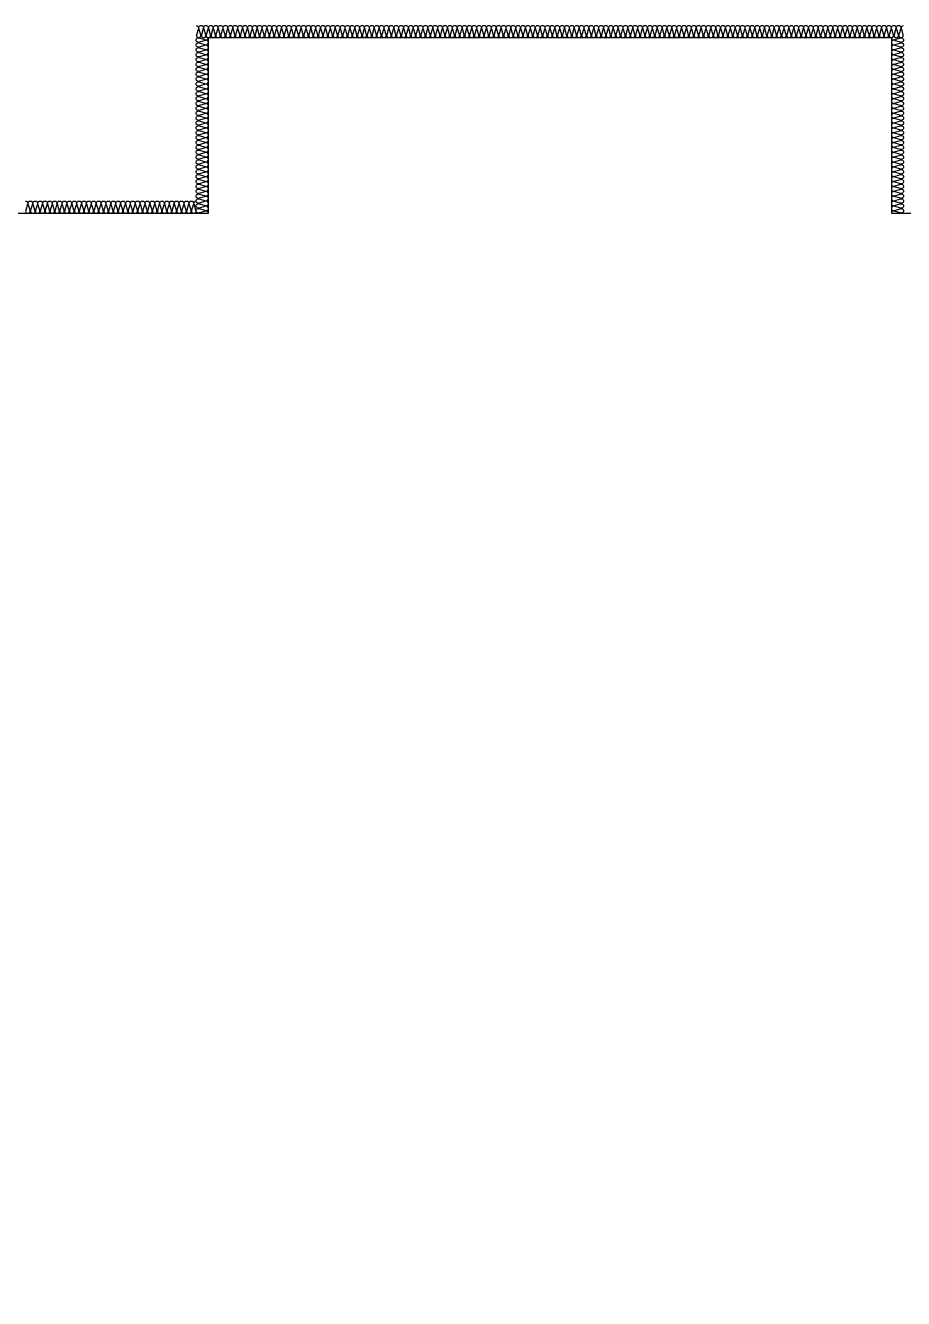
# Model space of a CAD drawing. Header units: millimetres. Extents: x 17311 to 801382, y -242618 to -104888.
# Drawn here: x 320311 to 323911, y -198279 to -193059 of the extents above; entities that cross this region are included whole.
import ezdxf

# ---------------------------------------------------------------- set-up
doc = ezdxf.new("R2010")
doc.units = ezdxf.units.MM
doc.header["$LTSCALE"] = 250
doc.layers.add('ISL', color=251, linetype='Continuous')

msp = doc.modelspace()

# ---------------------------------------------------------------- linework, layer by layer
at = {"layer": 'ISL'}
for points in [[(321010.7, -193059.5, -0.509039), (321019.5, -193071.6), (321011.8, -193097.4, 0.509267), (321020.7, -193109.5, 0.509267), (321029.5, -193097.4), (321021.8, -193071.6, -1.372593), (321039.5, -193071.6), (321031.8, -193097.4, 0.509267), (321040.7, -193109.5, 0.509267), (321049.5, -193097.4), (321041.8, -193071.6, -1.372593), (321059.5, -193071.6), (321051.8, -193097.4, 0.509267), (321060.7, -193109.5, 0.509267), (321069.5, -193097.4), (321061.8, -193071.6, -1.372593), (321079.5, -193071.6), (321071.8, -193097.4, 0.509267), (321080.7, -193109.5, 0.509267), (321089.5, -193097.4), (321081.8, -193071.6, -1.372593), (321099.5, -193071.6), (321091.8, -193097.4, 0.509267), (321100.7, -193109.5, 0.509267), (321109.5, -193097.4), (321101.8, -193071.6, -1.372593), (321119.5, -193071.6), (321111.8, -193097.4, 0.509267), (321120.7, -193109.5, 0.509267), (321129.5, -193097.4), (321121.8, -193071.6, -1.372593), (321139.5, -193071.6), (321131.8, -193097.4, 0.509267), (321140.7, -193109.5, 0.509267), (321149.5, -193097.4), (321141.8, -193071.6, -1.372593), (321159.5, -193071.6), (321151.8, -193097.4, 0.509267), (321160.7, -193109.5, 0.509267), (321169.5, -193097.4), (321161.8, -193071.6, -1.372593), (321179.5, -193071.6), (321171.8, -193097.4, 0.509267), (321180.7, -193109.5, 0.509267), (321189.5, -193097.4), (321181.8, -193071.6, -1.372593), (321199.5, -193071.6), (321191.8, -193097.4, 0.509267), (321200.7, -193109.5, 0.509267), (321209.5, -193097.4), (321201.8, -193071.6, -1.372593), (321219.5, -193071.6), (321211.8, -193097.4, 0.509267), (321220.7, -193109.5, 0.509267), (321229.5, -193097.4), (321221.8, -193071.6, -1.372593), (321239.5, -193071.6), (321231.8, -193097.4, 0.509267), (321240.7, -193109.5, 0.509267), (321249.5, -193097.4), (321241.8, -193071.6, -1.372593), (321259.5, -193071.6), (321251.8, -193097.4, 0.509267), (321260.7, -193109.5, 0.509267), (321269.5, -193097.4), (321261.8, -193071.6, -1.372593), (321279.5, -193071.6), (321271.8, -193097.4, 0.509267), (321280.7, -193109.5, 0.509267), (321289.5, -193097.4), (321281.8, -193071.6, -1.372593), (321299.5, -193071.6), (321291.8, -193097.4, 0.509267), (321300.7, -193109.5, 0.509267), (321309.5, -193097.4), (321301.8, -193071.6, -1.372593), (321319.5, -193071.6), (321311.8, -193097.4, 0.509267), (321320.7, -193109.5, 0.509267), (321329.5, -193097.4), (321321.8, -193071.6, -1.372593), (321339.5, -193071.6), (321331.8, -193097.4, 0.509267), (321340.7, -193109.5, 0.509267), (321349.5, -193097.4), (321341.8, -193071.6, -1.372593), (321359.5, -193071.6), (321351.8, -193097.4, 0.509267), (321360.7, -193109.5, 0.509267), (321369.5, -193097.4), (321361.8, -193071.6, -1.372593), (321379.5, -193071.6), (321371.8, -193097.4, 0.509267), (321380.7, -193109.5, 0.509267), (321389.5, -193097.4), (321381.8, -193071.6, -1.372593), (321399.5, -193071.6), (321391.8, -193097.4, 0.509267), (321400.7, -193109.5, 0.509267), (321409.5, -193097.4), (321401.8, -193071.6, -1.372593), (321419.5, -193071.6), (321411.8, -193097.4, 0.509267), (321420.7, -193109.5, 0.509267), (321429.5, -193097.4), (321421.8, -193071.6, -1.372593), (321439.5, -193071.6), (321431.8, -193097.4, 0.509267), (321440.7, -193109.5, 0.509267), (321449.5, -193097.4), (321441.8, -193071.6, -1.372593), (321459.5, -193071.6), (321451.8, -193097.4, 0.509267), (321460.7, -193109.5, 0.509267), (321469.5, -193097.4), (321461.8, -193071.6, -1.372593), (321479.5, -193071.6), (321471.8, -193097.4, 0.509267), (321480.7, -193109.5, 0.509267), (321489.5, -193097.4), (321481.8, -193071.6, -1.372593), (321499.5, -193071.6), (321491.8, -193097.4, 0.509267), (321500.7, -193109.5, 0.509267), (321509.5, -193097.4), (321501.8, -193071.6, -1.372593), (321519.5, -193071.6), (321511.8, -193097.4, 0.509267), (321520.7, -193109.5, 0.509267), (321529.5, -193097.4), (321521.8, -193071.6, -1.372593), (321539.5, -193071.6), (321531.8, -193097.4, 0.509267), (321540.7, -193109.5, 0.509267), (321549.5, -193097.4), (321541.8, -193071.6, -1.372593), (321559.5, -193071.6), (321551.8, -193097.4, 0.509267), (321560.7, -193109.5, 0.509267), (321569.5, -193097.4), (321561.8, -193071.6, -1.372593), (321579.5, -193071.6), (321571.8, -193097.4, 0.509267), (321580.7, -193109.5, 0.509267), (321589.5, -193097.4), (321581.8, -193071.6, -1.372593), (321599.5, -193071.6), (321591.8, -193097.4, 0.509267), (321600.7, -193109.5, 0.509267), (321609.5, -193097.4), (321601.8, -193071.6, -1.372593), (321619.5, -193071.6), (321611.8, -193097.4, 0.509267), (321620.7, -193109.5, 0.509267), (321629.5, -193097.4), (321621.8, -193071.6, -1.372593), (321639.5, -193071.6), (321631.8, -193097.4, 0.509267), (321640.7, -193109.5, 0.509267), (321649.5, -193097.4), (321641.8, -193071.6, -1.372593), (321659.5, -193071.6), (321651.8, -193097.4, 0.509267), (321660.7, -193109.5, 0.509267), (321669.5, -193097.4), (321661.8, -193071.6, -1.372593), (321679.5, -193071.6), (321671.8, -193097.4, 0.509267), (321680.7, -193109.5, 0.509267), (321689.5, -193097.4), (321681.8, -193071.6, -1.372593), (321699.5, -193071.6), (321691.8, -193097.4, 0.509267), (321700.7, -193109.5, 0.509267), (321709.5, -193097.4), (321701.8, -193071.6, -1.372593), (321719.5, -193071.6), (321711.8, -193097.4, 0.509267), (321720.7, -193109.5, 0.509267), (321729.5, -193097.4), (321721.8, -193071.6, -1.372593), (321739.5, -193071.6), (321731.8, -193097.4, 0.509267), (321740.7, -193109.5, 0.509267), (321749.5, -193097.4), (321741.8, -193071.6, -1.372593), (321759.5, -193071.6), (321751.8, -193097.4, 0.509267), (321760.7, -193109.5, 0.509267), (321769.5, -193097.4), (321761.8, -193071.6, -1.372593), (321779.5, -193071.6), (321771.8, -193097.4, 0.509267), (321780.7, -193109.5, 0.509267), (321789.5, -193097.4), (321781.8, -193071.6, -1.372593), (321799.5, -193071.6), (321791.8, -193097.4, 0.509267), (321800.7, -193109.5, 0.509267), (321809.5, -193097.4), (321801.8, -193071.6, -1.372593), (321819.5, -193071.6), (321811.8, -193097.4, 0.509267), (321820.7, -193109.5, 0.509267), (321829.5, -193097.4), (321821.8, -193071.6, -1.372593), (321839.5, -193071.6), (321831.8, -193097.4, 0.509267), (321840.7, -193109.5, 0.509267), (321849.5, -193097.4), (321841.8, -193071.6, -1.372593), (321859.5, -193071.6), (321851.8, -193097.4, 0.509267), (321860.7, -193109.5, 0.509267), (321869.5, -193097.4), (321861.8, -193071.6, -1.372593), (321879.5, -193071.6), (321871.8, -193097.4, 0.509267), (321880.7, -193109.5, 0.509267), (321889.5, -193097.4), (321881.8, -193071.6, -1.372593), (321899.5, -193071.6), (321891.8, -193097.4, 0.509267), (321900.7, -193109.5, 0.509267), (321909.5, -193097.4), (321901.8, -193071.6, -1.372593), (321919.5, -193071.6), (321911.8, -193097.4, 0.509267), (321920.7, -193109.5, 0.509267), (321929.5, -193097.4), (321921.8, -193071.6, -1.372593), (321939.5, -193071.6), (321931.8, -193097.4, 0.509267), (321940.7, -193109.5, 0.509267), (321949.5, -193097.4), (321941.8, -193071.6, -1.372593), (321959.5, -193071.6), (321951.8, -193097.4, 0.509267), (321960.7, -193109.5, 0.509267), (321969.5, -193097.4), (321961.8, -193071.6, -1.372593), (321979.5, -193071.6), (321971.8, -193097.4, 0.509267), (321980.7, -193109.5, 0.509267), (321989.5, -193097.4), (321981.8, -193071.6, -1.372593), (321999.5, -193071.6), (321991.8, -193097.4, 0.509267), (322000.7, -193109.5, 0.509267), (322009.5, -193097.4), (322001.8, -193071.6, -1.372593), (322019.5, -193071.6), (322011.8, -193097.4, 0.509267), (322020.7, -193109.5, 0.509267), (322029.5, -193097.4), (322021.8, -193071.6, -1.372593), (322039.5, -193071.6), (322031.8, -193097.4, 0.509267), (322040.7, -193109.5, 0.509267), (322049.5, -193097.4), (322041.8, -193071.6, -1.372593), (322059.5, -193071.6), (322051.8, -193097.4, 0.509267), (322060.7, -193109.5, 0.509267), (322069.5, -193097.4), (322061.8, -193071.6, -1.372593), (322079.5, -193071.6), (322071.8, -193097.4, 0.509267), (322080.7, -193109.5, 0.509267), (322089.5, -193097.4), (322081.8, -193071.6, -1.372593), (322099.5, -193071.6), (322091.8, -193097.4, 0.509267), (322100.7, -193109.5, 0.509267), (322109.5, -193097.4), (322101.8, -193071.6, -1.372593), (322119.5, -193071.6), (322111.8, -193097.4, 0.509267), (322120.7, -193109.5, 0.509267), (322129.5, -193097.4), (322121.8, -193071.6, -1.372593), (322139.5, -193071.6), (322131.8, -193097.4, 0.509267), (322140.7, -193109.5, 0.509267), (322149.5, -193097.4), (322141.8, -193071.6, -1.372593), (322159.5, -193071.6), (322151.8, -193097.4, 0.509267), (322160.7, -193109.5, 0.509267), (322169.5, -193097.4), (322161.8, -193071.6, -1.372593), (322179.5, -193071.6), (322171.8, -193097.4, 0.509267), (322180.7, -193109.5, 0.509267), (322189.5, -193097.4), (322181.8, -193071.6, -1.372593), (322199.5, -193071.6), (322191.8, -193097.4, 0.509267), (322200.7, -193109.5, 0.509267), (322209.5, -193097.4), (322201.8, -193071.6, -1.372593), (322219.5, -193071.6), (322211.8, -193097.4, 0.509267), (322220.7, -193109.5, 0.509267), (322229.5, -193097.4), (322221.8, -193071.6, -1.372593), (322239.5, -193071.6), (322231.8, -193097.4, 0.509267), (322240.7, -193109.5, 0.509267), (322249.5, -193097.4), (322241.8, -193071.6, -1.372593), (322259.5, -193071.6), (322251.8, -193097.4, 0.509267), (322260.7, -193109.5, 0.509267), (322269.5, -193097.4), (322261.8, -193071.6, -1.372593), (322279.5, -193071.6), (322271.8, -193097.4, 0.509267), (322280.7, -193109.5, 0.509267), (322289.5, -193097.4), (322281.8, -193071.6, -1.372593), (322299.5, -193071.6), (322291.8, -193097.4, 0.509267), (322300.7, -193109.5, 0.509267), (322309.5, -193097.4), (322301.8, -193071.6, -1.372593), (322319.5, -193071.6), (322311.8, -193097.4, 0.509267), (322320.7, -193109.5, 0.509267), (322329.5, -193097.4), (322321.8, -193071.6, -1.372593), (322339.5, -193071.6), (322331.8, -193097.4, 0.509267), (322340.7, -193109.5, 0.509267), (322349.5, -193097.4), (322341.8, -193071.6, -1.372593), (322359.5, -193071.6), (322351.8, -193097.4, 0.509267), (322360.7, -193109.5, 0.509267), (322369.5, -193097.4), (322361.8, -193071.6, -1.372593), (322379.5, -193071.6), (322371.8, -193097.4, 0.509267), (322380.7, -193109.5, 0.509267), (322389.5, -193097.4), (322381.8, -193071.6, -1.372593), (322399.5, -193071.6), (322391.8, -193097.4, 0.509267), (322400.7, -193109.5, 0.509267), (322409.5, -193097.4), (322401.8, -193071.6, -1.372593), (322419.5, -193071.6), (322411.8, -193097.4, 0.509267), (322420.7, -193109.5, 0.509267), (322429.5, -193097.4), (322421.8, -193071.6, -1.372593), (322439.5, -193071.6), (322431.8, -193097.4, 0.509267), (322440.7, -193109.5, 0.509267), (322449.5, -193097.4), (322441.8, -193071.6, -1.372593), (322459.5, -193071.6), (322451.8, -193097.4, 0.509267), (322460.7, -193109.5, 0.509267), (322469.5, -193097.4), (322461.8, -193071.6, -1.372593), (322479.5, -193071.6), (322471.8, -193097.4, 0.509267), (322480.7, -193109.5, 0.509267), (322489.5, -193097.4), (322481.8, -193071.6, -1.372593), (322499.5, -193071.6), (322491.8, -193097.4, 0.509267), (322500.7, -193109.5, 0.509267), (322509.5, -193097.4), (322501.8, -193071.6, -1.372593), (322519.5, -193071.6), (322511.8, -193097.4, 0.509267), (322520.7, -193109.5, 0.509267), (322529.5, -193097.4), (322521.8, -193071.6, -1.372593), (322539.5, -193071.6), (322531.8, -193097.4, 0.509267), (322540.7, -193109.5, 0.509267), (322549.5, -193097.4), (322541.8, -193071.6, -1.372593), (322559.5, -193071.6), (322551.8, -193097.4, 0.509267), (322560.7, -193109.5, 0.509267), (322569.5, -193097.4), (322561.8, -193071.6, -1.372593), (322579.5, -193071.6), (322571.8, -193097.4, 0.509267), (322580.7, -193109.5, 0.509267), (322589.5, -193097.4), (322581.8, -193071.6, -1.372593), (322599.5, -193071.6), (322591.8, -193097.4, 0.509267), (322600.7, -193109.5, 0.509267), (322609.5, -193097.4), (322601.8, -193071.6, -1.372593), (322619.5, -193071.6), (322611.8, -193097.4, 0.509267), (322620.7, -193109.5, 0.509267), (322629.5, -193097.4), (322621.8, -193071.6, -1.372593), (322639.5, -193071.6), (322631.8, -193097.4, 0.509267), (322640.7, -193109.5, 0.509267), (322649.5, -193097.4), (322641.8, -193071.6, -1.372593), (322659.5, -193071.6), (322651.8, -193097.4, 0.509267), (322660.7, -193109.5, 0.509267), (322669.5, -193097.4), (322661.8, -193071.6, -1.372593), (322679.5, -193071.6), (322671.8, -193097.4, 0.509267), (322680.7, -193109.5, 0.509267), (322689.5, -193097.4), (322681.8, -193071.6, -1.372593), (322699.5, -193071.6), (322691.8, -193097.4, 0.509267), (322700.7, -193109.5, 0.509267), (322709.5, -193097.4), (322701.8, -193071.6, -1.372593), (322719.5, -193071.6), (322711.8, -193097.4, 0.509267), (322720.7, -193109.5, 0.509267), (322729.5, -193097.4), (322721.8, -193071.6, -1.372593), (322739.5, -193071.6), (322731.8, -193097.4, 0.509267), (322740.7, -193109.5, 0.509267), (322749.5, -193097.4), (322741.8, -193071.6, -1.372593), (322759.5, -193071.6), (322751.8, -193097.4, 0.509267), (322760.7, -193109.5, 0.509267), (322769.5, -193097.4), (322761.8, -193071.6, -1.372593), (322779.5, -193071.6), (322771.8, -193097.4, 0.509267), (322780.7, -193109.5, 0.509267), (322789.5, -193097.4), (322781.8, -193071.6, -1.372593), (322799.5, -193071.6), (322791.8, -193097.4, 0.509267), (322800.7, -193109.5, 0.509267), (322809.5, -193097.4), (322801.8, -193071.6, -1.372593), (322819.5, -193071.6), (322811.8, -193097.4, 0.509267), (322820.7, -193109.5, 0.509267), (322829.5, -193097.4), (322821.8, -193071.6, -1.372593), (322839.5, -193071.6), (322831.8, -193097.4, 0.509267), (322840.7, -193109.5, 0.509267), (322849.5, -193097.4), (322841.8, -193071.6, -1.372593), (322859.5, -193071.6), (322851.8, -193097.4, 0.509267), (322860.7, -193109.5, 0.509267), (322869.5, -193097.4), (322861.8, -193071.6, -1.372593), (322879.5, -193071.6), (322871.8, -193097.4, 0.509267), (322880.7, -193109.5, 0.509267), (322889.5, -193097.4), (322881.8, -193071.6, -1.372593), (322899.5, -193071.6), (322891.8, -193097.4, 0.509267), (322900.7, -193109.5, 0.509267), (322909.5, -193097.4), (322901.8, -193071.6, -1.372593), (322919.5, -193071.6), (322911.8, -193097.4, 0.509267), (322920.7, -193109.5, 0.509267), (322929.5, -193097.4), (322921.8, -193071.6, -1.372593), (322939.5, -193071.6), (322931.8, -193097.4, 0.509267), (322940.7, -193109.5, 0.509267), (322949.5, -193097.4), (322941.8, -193071.6, -1.372593), (322959.5, -193071.6), (322951.8, -193097.4, 0.509267), (322960.7, -193109.5, 0.509267), (322969.5, -193097.4), (322961.8, -193071.6, -1.372593), (322979.5, -193071.6), (322971.8, -193097.4, 0.509267), (322980.7, -193109.5, 0.509267), (322989.5, -193097.4), (322981.8, -193071.6, -1.372593), (322999.5, -193071.6), (322991.8, -193097.4, 0.509267), (323000.7, -193109.5, 0.509267), (323009.5, -193097.4), (323001.8, -193071.6, -1.372593), (323019.5, -193071.6), (323011.8, -193097.4, 0.509267), (323020.7, -193109.5, 0.509267), (323029.5, -193097.4), (323021.8, -193071.6, -1.372593), (323039.5, -193071.6), (323031.8, -193097.4, 0.509267), (323040.7, -193109.5, 0.509267), (323049.5, -193097.4), (323041.8, -193071.6, -1.372593), (323059.5, -193071.6), (323051.8, -193097.4, 0.509267), (323060.7, -193109.5, 0.509267), (323069.5, -193097.4), (323061.8, -193071.6, -1.372593), (323079.5, -193071.6), (323071.8, -193097.4, 0.509267), (323080.7, -193109.5, 0.509267), (323089.5, -193097.4), (323081.8, -193071.6, -1.372593), (323099.5, -193071.6), (323091.8, -193097.4, 0.509267), (323100.7, -193109.5, 0.509267), (323109.5, -193097.4), (323101.8, -193071.6, -1.372593), (323119.5, -193071.6), (323111.8, -193097.4, 0.509267), (323120.7, -193109.5, 0.509267), (323129.5, -193097.4), (323121.8, -193071.6, -1.372593), (323139.5, -193071.6), (323131.8, -193097.4, 0.509267), (323140.7, -193109.5, 0.509267), (323149.5, -193097.4), (323141.8, -193071.6, -1.372593), (323159.5, -193071.6), (323151.8, -193097.4, 0.509267), (323160.7, -193109.5, 0.509267), (323169.5, -193097.4), (323161.8, -193071.6, -1.372593), (323179.5, -193071.6), (323171.8, -193097.4, 0.509267), (323180.7, -193109.5, 0.509267), (323189.5, -193097.4), (323181.8, -193071.6, -1.372593), (323199.5, -193071.6), (323191.8, -193097.4, 0.509267), (323200.7, -193109.5, 0.509267), (323209.5, -193097.4), (323201.8, -193071.6, -1.372593), (323219.5, -193071.6), (323211.8, -193097.4, 0.509267), (323220.7, -193109.5, 0.509267), (323229.5, -193097.4), (323221.8, -193071.6, -1.372593), (323239.5, -193071.6), (323231.8, -193097.4, 0.509267), (323240.7, -193109.5, 0.509267), (323249.5, -193097.4), (323241.8, -193071.6, -1.372593), (323259.5, -193071.6), (323251.8, -193097.4, 0.509267), (323260.7, -193109.5, 0.509267), (323269.5, -193097.4), (323261.8, -193071.6, -1.372593), (323279.5, -193071.6), (323271.8, -193097.4, 0.509267), (323280.7, -193109.5, 0.509267), (323289.5, -193097.4), (323281.8, -193071.6, -1.372593), (323299.5, -193071.6), (323291.8, -193097.4, 0.509267), (323300.7, -193109.5, 0.509267), (323309.5, -193097.4), (323301.8, -193071.6, -1.372593), (323319.5, -193071.6), (323311.8, -193097.4, 0.509267), (323320.7, -193109.5, 0.509267), (323329.5, -193097.4), (323321.8, -193071.6, -1.372593), (323339.5, -193071.6), (323331.8, -193097.4, 0.509267), (323340.7, -193109.5, 0.509267), (323349.5, -193097.4), (323341.8, -193071.6, -1.372593), (323359.5, -193071.6), (323351.8, -193097.4, 0.509267), (323360.7, -193109.5, 0.509267), (323369.5, -193097.4), (323361.8, -193071.6, -1.372593), (323379.5, -193071.6), (323371.8, -193097.4, 0.509267), (323380.7, -193109.5, 0.509267), (323389.5, -193097.4), (323381.8, -193071.6, -1.372593), (323399.5, -193071.6), (323391.8, -193097.4, 0.509267), (323400.7, -193109.5, 0.509267), (323409.5, -193097.4), (323401.8, -193071.6, -1.372593), (323419.5, -193071.6), (323411.8, -193097.4, 0.509267), (323420.7, -193109.5, 0.509267), (323429.5, -193097.4), (323421.8, -193071.6, -1.372593), (323439.5, -193071.6), (323431.8, -193097.4, 0.509267), (323440.7, -193109.5, 0.509267), (323449.5, -193097.4), (323441.8, -193071.6, -1.372593), (323459.5, -193071.6), (323451.8, -193097.4, 0.509267), (323460.7, -193109.5, 0.509267), (323469.5, -193097.4), (323461.8, -193071.6, -1.372593), (323479.5, -193071.6), (323471.8, -193097.4, 0.509267), (323480.7, -193109.5, 0.509267), (323489.5, -193097.4), (323481.8, -193071.6, -1.372593), (323499.5, -193071.6), (323491.8, -193097.4, 0.509267), (323500.7, -193109.5, 0.509267), (323509.5, -193097.4), (323501.8, -193071.6, -1.372593), (323519.5, -193071.6), (323511.8, -193097.4, 0.509267), (323520.7, -193109.5, 0.509267), (323529.5, -193097.4), (323521.8, -193071.6, -1.372593), (323539.5, -193071.6), (323531.8, -193097.4, 0.509267), (323540.7, -193109.5, 0.509267), (323549.5, -193097.4), (323541.8, -193071.6, -1.372593), (323559.5, -193071.6), (323551.8, -193097.4, 0.509267), (323560.7, -193109.5, 0.509267), (323569.5, -193097.4), (323561.8, -193071.6, -1.372593), (323579.5, -193071.6), (323571.8, -193097.4, 0.509267), (323580.7, -193109.5, 0.509267), (323589.5, -193097.4), (323581.8, -193071.6, -1.372593), (323599.5, -193071.6), (323591.8, -193097.4, 0.509267), (323600.7, -193109.5, 0.509267), (323609.5, -193097.4), (323601.8, -193071.6, -1.372593), (323619.5, -193071.6), (323611.8, -193097.4, 0.509267), (323620.7, -193109.5, 0.509267), (323629.5, -193097.4), (323621.8, -193071.6, -1.372593), (323639.5, -193071.6), (323631.8, -193097.4, 0.509267), (323640.7, -193109.5, 0.509267), (323649.5, -193097.4), (323641.8, -193071.6, -1.372593), (323659.5, -193071.6), (323651.8, -193097.4, 0.509267), (323660.7, -193109.5, 0.509267), (323669.5, -193097.4), (323661.8, -193071.6, -1.372593), (323679.5, -193071.6), (323671.8, -193097.4, 0.509267), (323680.7, -193109.5, 0.509267), (323689.5, -193097.4), (323681.8, -193071.6, -1.372593), (323699.5, -193071.6), (323691.8, -193097.4, 0.509267), (323700.7, -193109.5, 0.509267), (323709.5, -193097.4), (323701.8, -193071.6, -1.372593), (323719.5, -193071.6), (323711.8, -193097.4, 0.509267), (323720.7, -193109.5, 0.509267), (323729.5, -193097.4), (323721.8, -193071.6, -1.372593), (323739.5, -193071.6), (323731.8, -193097.4, 0.509267), (323740.7, -193109.5, 0.509267), (323749.5, -193097.4), (323741.8, -193071.6, -1.372593), (323759.5, -193071.6), (323751.8, -193097.4, 0.509267), (323760.7, -193109.5, 0.509267), (323769.5, -193097.4), (323761.8, -193071.6, -1.372593), (323779.5, -193071.6), (323771.8, -193097.4, 0.509267), (323780.7, -193109.5, 0.509267), (323789.5, -193097.4), (323781.8, -193071.6, -1.372593), (323799.5, -193071.6), (323791.8, -193097.4, 0.509267), (323800.7, -193109.5, 0.509267), (323809.5, -193097.4), (323801.8, -193071.6, -1.372593), (323819.5, -193071.6), (323811.8, -193097.4, 0.509267), (323820.7, -193109.5, 0.509267), (323829.5, -193097.4), (323821.8, -193071.6, -1.372593), (323839.5, -193071.6), (323831.8, -193097.4, 0.509267), (323840.7, -193109.5, 0.509267), (323849.5, -193097.4), (323841.8, -193071.6, -1.372593), (323859.5, -193071.6), (323851.8, -193097.4, 0.509267), (323860.7, -193109.5, 0.509267), (323869.5, -193097.4), (323861.8, -193071.6, -1.372593), (323879.5, -193071.6), (323871.8, -193097.4, 0.509267), (323880.7, -193109.5, 0.509267), (323889.5, -193097.4), (323881.8, -193071.6, -1.372593), (323899.5, -193071.6), (323891.8, -193097.4, 0.509267), (323900.7, -193109.5, 0.509267), (323909.5, -193097.4), (323901.8, -193071.6, -0.508361), (323910.7, -193059.5)], [(321060.7, -193829.5, 0.509267), (321048.5, -193820.6), (321022.8, -193828.3, -1.372593), (321022.8, -193810.6), (321048.5, -193818.3, 0.509267), (321060.7, -193809.5, 0.509267), (321048.5, -193800.6), (321022.8, -193808.3, -1.372593), (321022.8, -193790.6), (321048.5, -193798.3, 0.509267), (321060.7, -193789.5, 0.509267), (321048.5, -193780.6), (321022.8, -193788.3, -1.372593), (321022.8, -193770.6), (321048.5, -193778.3, 0.509267), (321060.7, -193769.5, 0.509267), (321048.5, -193760.6), (321022.8, -193768.3, -1.372593), (321022.8, -193750.6), (321048.5, -193758.3, 0.509267), (321060.7, -193749.5, 0.509267), (321048.5, -193740.6), (321022.8, -193748.3, -1.372593), (321022.8, -193730.6), (321048.5, -193738.3, 0.509267), (321060.7, -193729.5, 0.509267), (321048.5, -193720.6), (321022.8, -193728.3, -1.372593), (321022.8, -193710.6), (321048.5, -193718.3, 0.509267), (321060.7, -193709.5, 0.509267), (321048.5, -193700.6), (321022.8, -193708.3, -1.372593), (321022.8, -193690.6), (321048.5, -193698.3, 0.509267), (321060.7, -193689.5, 0.509267), (321048.5, -193680.6), (321022.8, -193688.3, -1.372593), (321022.8, -193670.6), (321048.5, -193678.3, 0.509267), (321060.7, -193669.5, 0.509267), (321048.5, -193660.6), (321022.8, -193668.3, -1.372593), (321022.8, -193650.6), (321048.5, -193658.3, 0.509267), (321060.7, -193649.5, 0.509267), (321048.5, -193640.6), (321022.8, -193648.3, -1.372593), (321022.8, -193630.6), (321048.5, -193638.3, 0.509267), (321060.7, -193629.5, 0.509267), (321048.5, -193620.6), (321022.8, -193628.3, -1.372593), (321022.8, -193610.6), (321048.5, -193618.3, 0.509267), (321060.7, -193609.5, 0.509267), (321048.5, -193600.6), (321022.8, -193608.3, -1.372593), (321022.8, -193590.6), (321048.5, -193598.3, 0.509267), (321060.7, -193589.5, 0.509267), (321048.5, -193580.6), (321022.8, -193588.3, -1.372593), (321022.8, -193570.6), (321048.5, -193578.3, 0.509267), (321060.7, -193569.5, 0.509267), (321048.5, -193560.6), (321022.8, -193568.3, -1.372593), (321022.8, -193550.6), (321048.5, -193558.3, 0.509267), (321060.7, -193549.5, 0.509267), (321048.5, -193540.6), (321022.8, -193548.3, -1.372593), (321022.8, -193530.6), (321048.5, -193538.3, 0.509267), (321060.7, -193529.5, 0.509267), (321048.5, -193520.6), (321022.8, -193528.3, -1.372593), (321022.8, -193510.6), (321048.5, -193518.3, 0.509267), (321060.7, -193509.5, 0.509267), (321048.5, -193500.6), (321022.8, -193508.3, -1.372593), (321022.8, -193490.6), (321048.5, -193498.3, 0.509267), (321060.7, -193489.5, 0.509267), (321048.5, -193480.6), (321022.8, -193488.3, -1.372593), (321022.8, -193470.6), (321048.5, -193478.3, 0.509267), (321060.7, -193469.5, 0.509267), (321048.5, -193460.6), (321022.8, -193468.3, -1.372593), (321022.8, -193450.6), (321048.5, -193458.3, 0.509267), (321060.7, -193449.5, 0.509267), (321048.5, -193440.6), (321022.8, -193448.3, -1.372593), (321022.8, -193430.6), (321048.5, -193438.3, 0.509267), (321060.7, -193429.5, 0.509267), (321048.5, -193420.6), (321022.8, -193428.3, -1.372593), (321022.8, -193410.6), (321048.5, -193418.3, 0.509267), (321060.7, -193409.5, 0.509267), (321048.5, -193400.6), (321022.8, -193408.3, -1.372593), (321022.8, -193390.6), (321048.5, -193398.3, 0.509267), (321060.7, -193389.5, 0.509267), (321048.5, -193380.6), (321022.8, -193388.3, -1.372593), (321022.8, -193370.6), (321048.5, -193378.3, 0.509267), (321060.7, -193369.5, 0.509267), (321048.5, -193360.6), (321022.8, -193368.3, -1.372593), (321022.8, -193350.6), (321048.5, -193358.3, 0.509267), (321060.7, -193349.5, 0.509267), (321048.5, -193340.6), (321022.8, -193348.3, -1.372593), (321022.8, -193330.6), (321048.5, -193338.3, 0.509267), (321060.7, -193329.5, 0.509267), (321048.5, -193320.6), (321022.8, -193328.3, -1.372593), (321022.8, -193310.6), (321048.5, -193318.3, 0.509267), (321060.7, -193309.5, 0.509267), (321048.5, -193300.6), (321022.8, -193308.3, -1.372593), (321022.8, -193290.6), (321048.5, -193298.3, 0.509267), (321060.7, -193289.5, 0.509267), (321048.5, -193280.6), (321022.8, -193288.3, -1.372593), (321022.8, -193270.6), (321048.5, -193278.3, 0.509267), (321060.7, -193269.5, 0.509267), (321048.5, -193260.6), (321022.8, -193268.3, -1.372593), (321022.8, -193250.6), (321048.5, -193258.3, 0.509267), (321060.7, -193249.5, 0.509267), (321048.5, -193240.6), (321022.8, -193248.3, -1.372593), (321022.8, -193230.6), (321048.5, -193238.3, 0.509267), (321060.7, -193229.5, 0.509267), (321048.5, -193220.6), (321022.8, -193228.3, -1.372593), (321022.8, -193210.6), (321048.5, -193218.3, 0.509267), (321060.7, -193209.5, 0.509267), (321048.5, -193200.6), (321022.8, -193208.3, -1.372593), (321022.8, -193190.6), (321048.5, -193198.3, 0.509267), (321060.7, -193189.5, 0.509267), (321048.5, -193180.6), (321022.8, -193188.3, -1.372593), (321022.8, -193170.6), (321048.5, -193178.3, 0.509267), (321060.7, -193169.5, 0.509267), (321048.5, -193160.6), (321022.8, -193168.3, -1.372593), (321022.8, -193150.6), (321048.5, -193158.3, 0.509267), (321060.7, -193149.5, 0.509267), (321048.5, -193140.6), (321022.8, -193148.3, -1.372593), (321022.8, -193130.6), (321048.5, -193138.3, 0.509267), (321060.7, -193129.5, 0.509267), (321048.5, -193120.6), (321022.8, -193128.3, -1.372593), (321022.8, -193110.6), (321048.5, -193118.3, 0.509267), (321060.7, -193109.5)], [(323860.7, -193109.5, 0.509267), (323872.8, -193118.3), (323898.5, -193110.7, -1.372593), (323898.5, -193128.3), (323872.8, -193120.7, 0.509267), (323860.7, -193129.5, 0.509267), (323872.8, -193138.3), (323898.5, -193130.7, -1.372593), (323898.5, -193148.3), (323872.8, -193140.7, 0.509267), (323860.7, -193149.5, 0.509267), (323872.8, -193158.3), (323898.5, -193150.7, -1.372593), (323898.5, -193168.3), (323872.8, -193160.7, 0.509267), (323860.7, -193169.5, 0.509267), (323872.8, -193178.3), (323898.5, -193170.7, -1.372593), (323898.5, -193188.3), (323872.8, -193180.7, 0.509267), (323860.7, -193189.5, 0.509267), (323872.8, -193198.3), (323898.5, -193190.7, -1.372593), (323898.5, -193208.3), (323872.8, -193200.7, 0.509267), (323860.7, -193209.5, 0.509267), (323872.8, -193218.3), (323898.5, -193210.7, -1.372593), (323898.5, -193228.3), (323872.8, -193220.7, 0.509267), (323860.7, -193229.5, 0.509267), (323872.8, -193238.3), (323898.5, -193230.7, -1.372593), (323898.5, -193248.3), (323872.8, -193240.7, 0.509267), (323860.7, -193249.5, 0.509267), (323872.8, -193258.3), (323898.5, -193250.7, -1.372593), (323898.5, -193268.3), (323872.8, -193260.7, 0.509267), (323860.7, -193269.5, 0.509267), (323872.8, -193278.3), (323898.5, -193270.7, -1.372593), (323898.5, -193288.3), (323872.8, -193280.7, 0.509267), (323860.7, -193289.5, 0.509267), (323872.8, -193298.3), (323898.5, -193290.7, -1.372593), (323898.5, -193308.3), (323872.8, -193300.7, 0.509267), (323860.7, -193309.5, 0.509267), (323872.8, -193318.3), (323898.5, -193310.7, -1.372593), (323898.5, -193328.3), (323872.8, -193320.7, 0.509267), (323860.7, -193329.5, 0.509267), (323872.8, -193338.3), (323898.5, -193330.7, -1.372593), (323898.5, -193348.3), (323872.8, -193340.7, 0.509267), (323860.7, -193349.5, 0.509267), (323872.8, -193358.3), (323898.5, -193350.7, -1.372593), (323898.5, -193368.3), (323872.8, -193360.7, 0.509267), (323860.7, -193369.5, 0.509267), (323872.8, -193378.3), (323898.5, -193370.7, -1.372593), (323898.5, -193388.3), (323872.8, -193380.7, 0.509267), (323860.7, -193389.5, 0.509267), (323872.8, -193398.3), (323898.5, -193390.7, -1.372593), (323898.5, -193408.3), (323872.8, -193400.7, 0.509267), (323860.7, -193409.5, 0.509267), (323872.8, -193418.3), (323898.5, -193410.7, -1.372593), (323898.5, -193428.3), (323872.8, -193420.7, 0.509267), (323860.7, -193429.5, 0.509267), (323872.8, -193438.3), (323898.5, -193430.7, -1.372593), (323898.5, -193448.3), (323872.8, -193440.7, 0.509267), (323860.7, -193449.5, 0.509267), (323872.8, -193458.3), (323898.5, -193450.7, -1.372593), (323898.5, -193468.3), (323872.8, -193460.7, 0.509267), (323860.7, -193469.5, 0.509267), (323872.8, -193478.3), (323898.5, -193470.7, -1.372593), (323898.5, -193488.3), (323872.8, -193480.7, 0.509267), (323860.7, -193489.5, 0.509267), (323872.8, -193498.3), (323898.5, -193490.7, -1.372593), (323898.5, -193508.3), (323872.8, -193500.7, 0.509267), (323860.7, -193509.5, 0.509267), (323872.8, -193518.3), (323898.5, -193510.7, -1.372593), (323898.5, -193528.3), (323872.8, -193520.7, 0.509267), (323860.7, -193529.5, 0.509267), (323872.8, -193538.3), (323898.5, -193530.7, -1.372593), (323898.5, -193548.3), (323872.8, -193540.7, 0.509267), (323860.7, -193549.5, 0.509267), (323872.8, -193558.3), (323898.5, -193550.7, -1.372593), (323898.5, -193568.3), (323872.8, -193560.7, 0.509267), (323860.7, -193569.5, 0.509267), (323872.8, -193578.3), (323898.5, -193570.7, -1.372593), (323898.5, -193588.3), (323872.8, -193580.7, 0.509267), (323860.7, -193589.5, 0.509267), (323872.8, -193598.3), (323898.5, -193590.7, -1.372593), (323898.5, -193608.3), (323872.8, -193600.7, 0.509267), (323860.7, -193609.5, 0.509267), (323872.8, -193618.3), (323898.5, -193610.7, -1.372593), (323898.5, -193628.3), (323872.8, -193620.7, 0.509267), (323860.7, -193629.5, 0.509267), (323872.8, -193638.3), (323898.5, -193630.7, -1.372593), (323898.5, -193648.3), (323872.8, -193640.7, 0.509267), (323860.7, -193649.5, 0.509267), (323872.8, -193658.3), (323898.5, -193650.7, -1.372593), (323898.5, -193668.3), (323872.8, -193660.7, 0.509267), (323860.7, -193669.5, 0.509267), (323872.8, -193678.3), (323898.5, -193670.7, -1.372593), (323898.5, -193688.3), (323872.8, -193680.7, 0.509267), (323860.7, -193689.5, 0.509267), (323872.8, -193698.3), (323898.5, -193690.7, -1.372593), (323898.5, -193708.3), (323872.8, -193700.7, 0.509267), (323860.7, -193709.5, 0.509267), (323872.8, -193718.3), (323898.5, -193710.7, -1.372593), (323898.5, -193728.3), (323872.8, -193720.7, 0.509267), (323860.7, -193729.5, 0.509267), (323872.8, -193738.3), (323898.5, -193730.7, -1.372593), (323898.5, -193748.3), (323872.8, -193740.7, 0.509267), (323860.7, -193749.5, 0.509267), (323872.8, -193758.3), (323898.5, -193750.7, -1.372593), (323898.5, -193768.3), (323872.8, -193760.7, 0.509267), (323860.7, -193769.5, 0.509267), (323872.8, -193778.3), (323898.5, -193770.7, -1.372593), (323898.5, -193788.3), (323872.8, -193780.7, 0.509267), (323860.7, -193789.5, 0.509267), (323872.8, -193798.3), (323898.5, -193790.7, -1.372593), (323898.5, -193808.3), (323872.8, -193800.7, 0.509267), (323860.7, -193809.5, 0.509267), (323872.8, -193818.3), (323898.5, -193810.7, -1.372593), (323898.5, -193828.3), (323872.8, -193820.7, 0.509267), (323860.7, -193829.5)], [(320310.7, -193779.5, -0.509267), (320319.5, -193791.6), (320311.8, -193817.4, 1.372593), (320329.5, -193817.4), (320321.8, -193791.6, -0.509267), (320330.7, -193779.5, -0.509267), (320339.5, -193791.6), (320331.8, -193817.4, 1.372593), (320349.5, -193817.4), (320341.8, -193791.6, -0.509267), (320350.7, -193779.5, -0.509267), (320359.5, -193791.6), (320351.8, -193817.4, 1.372593), (320369.5, -193817.4), (320361.8, -193791.6, -0.509267), (320370.7, -193779.5, -0.509267), (320379.5, -193791.6), (320371.8, -193817.4, 1.372593), (320389.5, -193817.4), (320381.8, -193791.6, -0.509267), (320390.7, -193779.5, -0.509267), (320399.5, -193791.6), (320391.8, -193817.4, 1.372593), (320409.5, -193817.4), (320401.8, -193791.6, -0.509267), (320410.7, -193779.5, -0.509267), (320419.5, -193791.6), (320411.8, -193817.4, 1.372593), (320429.5, -193817.4), (320421.8, -193791.6, -0.509267), (320430.7, -193779.5, -0.509267), (320439.5, -193791.6), (320431.8, -193817.4, 1.372593), (320449.5, -193817.4), (320441.8, -193791.6, -0.509267), (320450.7, -193779.5, -0.509267), (320459.5, -193791.6), (320451.8, -193817.4, 1.372593), (320469.5, -193817.4), (320461.8, -193791.6, -0.509267), (320470.7, -193779.5, -0.509267), (320479.5, -193791.6), (320471.8, -193817.4, 1.372593), (320489.5, -193817.4), (320481.8, -193791.6, -0.509267), (320490.7, -193779.5, -0.509267), (320499.5, -193791.6), (320491.8, -193817.4, 1.372593), (320509.5, -193817.4), (320501.8, -193791.6, -0.509267), (320510.7, -193779.5, -0.509267), (320519.5, -193791.6), (320511.8, -193817.4, 1.372593), (320529.5, -193817.4), (320521.8, -193791.6, -0.509267), (320530.7, -193779.5, -0.509267), (320539.5, -193791.6), (320531.8, -193817.4, 1.372593), (320549.5, -193817.4), (320541.8, -193791.6, -0.509267), (320550.7, -193779.5, -0.509267), (320559.5, -193791.6), (320551.8, -193817.4, 1.372593), (320569.5, -193817.4), (320561.8, -193791.6, -0.509267), (320570.7, -193779.5, -0.509267), (320579.5, -193791.6), (320571.8, -193817.4, 1.372593), (320589.5, -193817.4), (320581.8, -193791.6, -0.509267), (320590.7, -193779.5, -0.509267), (320599.5, -193791.6), (320591.8, -193817.4, 1.372593), (320609.5, -193817.4), (320601.8, -193791.6, -0.509267), (320610.7, -193779.5, -0.509267), (320619.5, -193791.6), (320611.8, -193817.4, 1.372593), (320629.5, -193817.4), (320621.8, -193791.6, -0.509267), (320630.7, -193779.5, -0.509267), (320639.5, -193791.6), (320631.8, -193817.4, 1.372593), (320649.5, -193817.4), (320641.8, -193791.6, -0.509267), (320650.7, -193779.5, -0.509267), (320659.5, -193791.6), (320651.8, -193817.4, 1.372593), (320669.5, -193817.4), (320661.8, -193791.6, -0.509267), (320670.7, -193779.5, -0.509267), (320679.5, -193791.6), (320671.8, -193817.4, 1.372593), (320689.5, -193817.4), (320681.8, -193791.6, -0.509267), (320690.7, -193779.5, -0.509267), (320699.5, -193791.6), (320691.8, -193817.4, 1.372593), (320709.5, -193817.4), (320701.8, -193791.6, -0.509267), (320710.7, -193779.5, -0.509267), (320719.5, -193791.6), (320711.8, -193817.4, 1.372593), (320729.5, -193817.4), (320721.8, -193791.6, -0.509267), (320730.7, -193779.5, -0.509267), (320739.5, -193791.6), (320731.8, -193817.4, 1.372593), (320749.5, -193817.4), (320741.8, -193791.6, -0.509267), (320750.7, -193779.5, -0.509267), (320759.5, -193791.6), (320751.8, -193817.4, 1.372593), (320769.5, -193817.4), (320761.8, -193791.6, -0.509267), (320770.7, -193779.5, -0.509267), (320779.5, -193791.6), (320771.8, -193817.4, 1.372593), (320789.5, -193817.4), (320781.8, -193791.6, -0.509267), (320790.7, -193779.5, -0.509267), (320799.5, -193791.6), (320791.8, -193817.4, 1.372593), (320809.5, -193817.4), (320801.8, -193791.6, -0.509267), (320810.7, -193779.5, -0.509267), (320819.5, -193791.6), (320811.8, -193817.4, 1.372593), (320829.5, -193817.4), (320821.8, -193791.6, -0.509267), (320830.7, -193779.5, -0.509267), (320839.5, -193791.6), (320831.8, -193817.4, 1.372593), (320849.5, -193817.4), (320841.8, -193791.6, -0.509267), (320850.7, -193779.5, -0.509267), (320859.5, -193791.6), (320851.8, -193817.4, 1.372593), (320869.5, -193817.4), (320861.8, -193791.6, -0.509267), (320870.7, -193779.5, -0.509267), (320879.5, -193791.6), (320871.8, -193817.4, 1.372593), (320889.5, -193817.4), (320881.8, -193791.6, -0.509267), (320890.7, -193779.5, -0.509267), (320899.5, -193791.6), (320891.8, -193817.4, 1.372593), (320909.5, -193817.4), (320901.8, -193791.6, -0.509267), (320910.7, -193779.5, -0.509267), (320919.5, -193791.6), (320911.8, -193817.4, 1.372593), (320929.5, -193817.4), (320921.8, -193791.6, -0.509267), (320930.7, -193779.5, -0.509267), (320939.5, -193791.6), (320931.8, -193817.4, 1.372593), (320949.5, -193817.4), (320941.8, -193791.6, -0.509267), (320950.7, -193779.5, -0.509267), (320959.5, -193791.6), (320951.8, -193817.4, 1.372593), (320969.5, -193817.4), (320961.8, -193791.6, -0.509267), (320970.7, -193779.5, -0.509267), (320979.5, -193791.6), (320971.8, -193817.4, 1.372593), (320989.5, -193817.4), (320981.8, -193791.6, -0.509267), (320990.7, -193779.5, -0.509267), (320999.5, -193791.6), (320991.8, -193817.4, 1.372593), (321009.5, -193817.4), (321001.8, -193791.6, -0.509267), (321010.7, -193779.5)]]:
    msp.add_lwpolyline(points, format="xyb", dxfattribs=at)
msp.add_lwpolyline([(316560.7, -198279.5), (316610.7, -198279.5), (316610.7, -193829.5), (317460.7, -193829.5), (317460.7, -193109.5), (320260.7, -193109.5), (320260.7, -193829.5), (321060.7, -193829.5), (321060.7, -193109.5), (323860.7, -193109.5), (323860.7, -193829.5), (324660.7, -193829.5), (324660.7, -193109.5), (327460.7, -193109.5), (327460.7, -193829.5), (328260.7, -193829.5)], dxfattribs=at)

doc.saveas('drawing.dxf')
